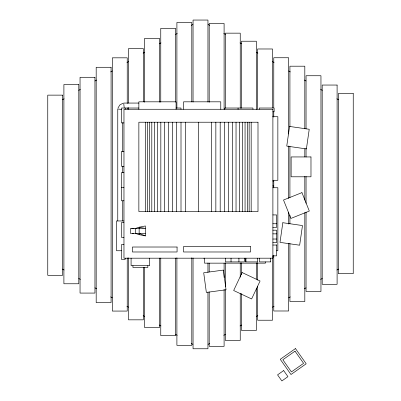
<?xml version="1.0" encoding="UTF-8"?>
<svg xmlns="http://www.w3.org/2000/svg" width="401" height="401" viewBox="0 0 401 401"><rect width="100%" height="100%" fill="white"/><g stroke="black" fill="none" stroke-linecap="round" stroke-linejoin="round"><path stroke-width="0.6" d="M117.954 108.14L119.754 105.052L122.841 103.252M62.491 99.729L64.115 98.791M78.726 90.355L80.35 89.418M94.967 80.982L96.586 80.045M110.661 71.919L112.285 70.982M126.896 62.546L128.52 61.609M143.132 53.173L144.756 52.235M159.367 43.799L160.991 42.862M175.603 34.426L177.227 33.489M191.297 25.363L192.921 24.426M208.079 344.389L209.703 343.451M223.773 335.326L225.397 334.389M240.009 325.953L241.633 325.016M256.244 316.579L257.868 315.642M272.479 307.206L274.104 306.269M288.715 297.833L290.339 296.895M304.414 288.77L306.033 287.833M320.65 279.397L322.274 278.459M336.885 270.023L338.509 269.086M138.952 103.062L123.693 103.062L124.205 107.694M138.936 108.024L121.483 108.024L121.483 122.917L123.969 122.917M176.024 108.024L180.991 108.024L180.991 109.267M272.891 111.749L274.129 111.749L274.129 108.024L259.236 108.024L259.236 109.267M272.891 116.21L273.507 116.21M272.891 116.711L277.853 116.711L277.853 180.29L272.891 180.29M123.969 151.398L121.483 151.398L121.483 166.29L123.969 166.29M123.969 172.57L121.483 172.57L121.483 200.771L123.969 200.771M272.891 181.077L273.507 181.077M272.891 185.874L273.507 185.874L273.507 187.748M121.483 187.462L123.969 187.462M272.891 187.733L277.853 187.733L277.853 250.74L276.61 250.74M272.891 214.921L276.61 214.921L276.61 227.432L272.891 227.432M123.969 220.956L116.521 220.956L116.521 250.74L121.483 250.74M123.969 222.535L121.483 222.535L121.483 237.427L123.969 237.427M272.891 223.748L276.61 223.748M272.891 230.199L276.61 230.199L276.61 242.685L272.891 242.685M145.362 233.422L130.47 233.422L130.47 228.455L145.362 228.455L139.157 227.217L135.433 228.455L135.433 233.422L139.157 234.66L145.362 235.903L145.362 225.974L139.157 227.217L139.157 234.66M272.891 233.858L276.61 233.858M272.891 239.031L276.61 239.031M123.969 244.535L121.483 244.535L121.483 259.427L125.207 259.427L125.207 258.189M272.891 245.041L276.61 245.041M272.891 255.853L276.61 255.853L276.61 244.725M272.891 257.622L273.011 255.888M270.63 261.908L259.502 261.908L259.502 258.189M121.483 109.403L117.764 108.992L117.764 220.956M139.157 233.422L145.362 235.903M208.079 24.426L209.703 25.363M223.773 33.489L225.397 34.426M240.009 42.862L241.633 43.799M256.244 52.235L257.868 53.173M272.479 61.609L274.104 62.546M288.715 70.982L290.339 71.919M304.414 80.045L306.033 80.982M320.65 89.418L322.274 90.355M336.885 98.791L338.509 99.729M62.491 269.086L64.115 270.023M78.726 278.459L80.35 279.397M94.967 287.833L96.586 288.77M110.661 296.895L112.285 297.833M126.896 306.269L128.52 307.206M143.132 315.642L144.756 316.579M159.367 325.016L160.991 325.953M175.603 334.389L177.227 335.326M191.297 343.451L192.921 344.389M306.053 128.906L306.053 75.739L320.955 75.739L320.955 291.522L306.053 291.522L306.053 212.089M306.053 148.295L306.053 157.052M306.053 176.44L306.053 203.332M304.815 128.786L304.815 66.2L289.913 66.2L289.913 126.911M304.815 148.816L304.815 156.951M304.815 176.355L304.815 200.139M304.815 212.655L304.815 301.527L289.913 301.527L289.913 243.322M289.913 146.31L289.913 197.633M289.913 215.157L289.913 223.918M288.67 134.034L288.67 57.744L273.768 57.744L273.768 107.769M288.67 145.914L288.67 198.44M288.67 212.194L288.67 224.074M288.67 243.457L288.67 310.991L273.768 310.991L273.768 255.342M273.768 111.523L273.768 117.147M273.768 180.305L273.768 187.808M272.53 107.864L272.53 48.982L257.627 48.982L257.627 109.117M272.53 258.204L272.53 320.224L257.627 320.224L257.627 286.394M270.314 258.189L270.314 261.908M265.442 261.908L265.442 263.151L204.48 263.151L204.48 258.189M257.703 258.189L257.703 261.908L245.477 261.908L245.477 258.189M257.627 262.59L257.627 280.129M256.384 109.463L256.384 41.223L241.482 41.223L241.482 108.21M256.384 262.845L256.384 279.121M256.384 288.514L256.384 330.459L241.482 330.459L241.482 293.522M252.956 109.267L252.956 108.024L224.755 108.024L224.755 109.267M251.171 122.22L251.171 211.573M249.156 122.22L249.156 211.573M247.317 122.22L247.317 211.573M245.943 258.189L245.943 261.908M245.056 122.22L245.056 211.573M244.354 258.189L244.354 261.908L225.467 261.908L225.467 258.189M242.399 122.22L242.399 211.573M241.482 262.845L241.482 274.74M240.244 108.265L240.244 33.158L225.342 33.158L225.342 108.265M240.244 262.855L240.244 277.251M240.244 293.522L240.244 340.464L225.342 340.464L225.342 289.768M239.382 122.22L239.382 211.573M238.921 258.189L238.921 261.908M238.064 108.024L238.064 109.267M236.034 122.22L236.034 211.573M232.395 122.22L232.395 211.573M231.031 258.189L231.031 261.908M228.51 122.22L228.51 211.573M225.342 262.855L225.342 286.64M224.425 122.22L224.425 211.573M224.099 109.192L224.099 23.464L209.197 23.464L209.197 102.31M224.099 263.131L224.099 277.527M224.099 289.417L224.099 346.359L209.197 346.359L209.197 291.918M220.766 109.267L220.766 101.819L183.538 101.819L183.538 109.267M220.189 122.22L220.189 211.573M215.848 122.22L215.848 211.573M211.457 122.22L211.457 211.573M209.197 263.131L209.197 271.893M207.954 102.075L207.954 20.05L193.051 20.05L193.051 102.075M207.954 262.986L207.954 272.379M207.954 292.414L207.954 348.765L193.051 348.765L193.051 257.978M204.5 258.189L204.5 258.805L204.089 258.805L204.089 258.189M198.43 122.22L198.43 211.573M191.803 101.929L191.803 22.456L176.901 22.456L176.901 108.185M191.803 257.743L191.803 345.351L176.901 345.351L176.901 257.743M185.397 122.22L185.397 211.573M181.006 122.22L181.006 211.573M176.666 122.22L176.666 211.573M176.089 109.267L176.089 101.819L138.861 101.819L138.861 109.267M175.658 102.205L175.658 28.351L160.756 28.351L160.756 102.205M175.658 258.049L175.658 335.657L160.756 335.657L160.756 258.049M172.43 122.22L172.43 211.573M168.345 122.22L168.345 211.573M164.46 122.22L164.46 211.573M160.826 122.22L160.826 211.573M159.518 102.21L159.518 38.356L144.616 38.356L144.616 102.21M159.518 258.099L159.518 327.592L144.616 327.592L144.616 267.487M157.478 122.22L157.478 211.573M154.455 122.22L154.455 211.573M151.799 122.22L151.799 211.573M149.693 258.189L149.693 265.632L131.082 265.632L131.082 258.189M149.538 122.22L149.538 211.573M147.834 265.632L147.834 267.497L132.942 267.497L132.942 265.632M147.698 122.22L147.698 211.573M145.683 122.22L145.683 211.573M143.373 101.839L143.373 48.591L128.47 48.591L128.47 103.092M143.373 267.216L143.373 319.833L128.47 319.833L128.47 257.818M128.47 107.478L128.47 109.358M127.232 103.468L127.232 57.824L112.33 57.824L112.33 311.071L127.232 311.071L127.232 257.918M127.232 107.849L127.232 109.097M125.207 108.024L125.207 109.267M122.726 122.686L122.726 151.478M122.726 166.5L122.726 172.761M122.726 200.926L122.726 220.956M133.593 233.337A2.481 2.481 0 0 1 132.31 233.337M131.713 228.791A2.481 2.481 0 0 1 134.195 228.791M289.582 126.445L286.75 146.099L306.404 148.931L309.236 129.277L289.582 126.445M282.83 222.72L279.998 242.374L299.652 245.206L302.484 225.552L282.83 222.72M242.114 272.54L233.658 290.509L251.622 298.961L260.079 280.996L242.114 272.54M295.467 348.569L280.254 359.301L290.986 374.514L306.194 363.782L295.467 348.569M295.016 351.166L282.845 359.747L291.432 371.917L303.602 363.331L295.016 351.166M283.647 370.574L277.562 374.865L281.858 380.95L287.943 376.659L283.647 370.574M301.948 192.63L283.512 200.004L290.885 218.44L309.321 211.066L301.948 192.63M223.372 270.094L203.698 272.755L206.355 292.429L226.034 289.773L223.372 270.094M111.087 67.288L96.185 67.288L96.185 302.615L111.087 302.615L111.087 67.288M94.947 77.293L80.045 77.293L80.045 293.076L94.947 293.076L94.947 77.293M78.802 84.506L63.899 84.506L63.899 283.768L78.802 283.768L78.802 84.506M337.101 85.047L322.198 85.047L322.198 284.309L337.101 284.309L337.101 85.047M353.246 93.503L338.344 93.503L338.344 273.683L353.246 273.683L353.246 93.503M62.656 95.132L47.754 95.132L47.754 275.312L62.656 275.312L62.656 95.132M272.891 109.267L123.969 109.267L123.969 258.189L272.891 258.189L272.891 109.267M257.998 122.22L138.861 122.22L138.861 211.573L257.998 211.573L257.998 122.22M310.981 156.941L291.126 156.941L291.126 176.796L310.981 176.796L310.981 156.941M250.525 246.52L183.508 246.52L183.508 251.983L250.525 251.983L250.525 246.52M177.072 247.016L132.395 247.016L132.395 251.983L177.072 251.983L177.072 247.016"/></g></svg>
